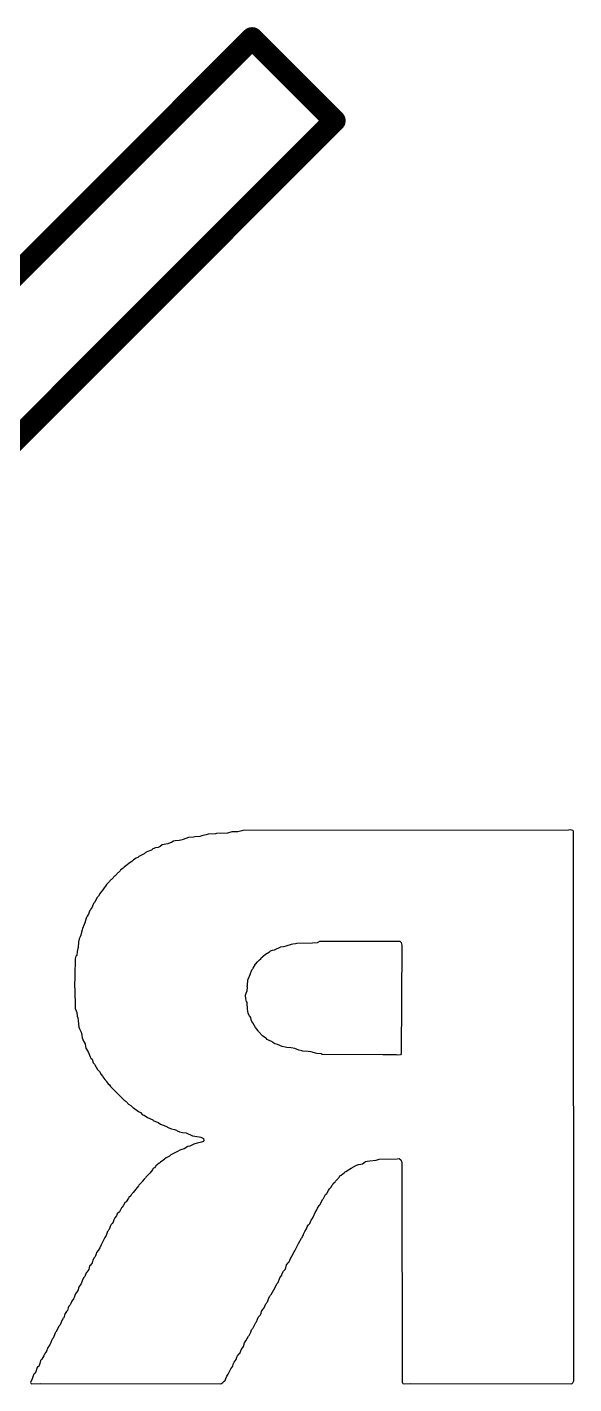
# Model space of a CAD drawing. Header units: millimetres. Extents: x 0 to 174, y 0 to 132.
# Drawn here: x 47.3 to 50.43, y 8.13 to 15.89 of the extents above; entities that cross this region are included whole.
import ezdxf

# ---------------------------------------------------------------- set-up
doc = ezdxf.new("R2010")
doc.units = ezdxf.units.MM
doc.layers.add('BottomOverlay', color=54, linetype='Continuous')

msp = doc.modelspace()

# ---------------------------------------------------------------- linework, layer by layer
at = {"layer": 'BottomOverlay'}
for p, q in [((46.1255, 13.3613), (48.589, 15.8247)), ((48.589, 15.8247), (49.0608, 15.353)), ((49.0608, 15.353), (45.9874, 12.2796)), ((48.2243, 11.2533), (48.195, 11.2407)), ((48.2535, 11.2554), (48.2243, 11.2533)), ((48.2619, 11.2575), (48.2535, 11.2554)), ((48.2891, 11.2596), (48.2619, 11.2575)), ((48.3069, 11.2648), (48.2891, 11.2596)), ((48.3268, 11.2679), (48.3069, 11.2648)), ((48.3372, 11.2721), (48.3268, 11.2679)), ((48.3791, 11.2742), (48.3372, 11.2721)), ((48.3853, 11.2763), (48.3791, 11.2742)), ((48.4481, 11.2784), (48.3853, 11.2763)), ((48.4721, 11.2857), (48.4481, 11.2784)), ((48.5067, 11.2847), (48.4721, 11.2857)), ((48.515, 11.2868), (48.5067, 11.2847)), ((48.5297, 11.291), (48.515, 11.2868)), ((48.5359, 11.293), (48.5297, 11.291)), ((50.3999, 11.2951), (48.5359, 11.293)), ((50.4082, 11.2972), (50.3999, 11.2951)), ((50.425, 11.293), (50.4082, 11.2972)), ((50.4281, 11.2899), (50.425, 11.293)), ((50.4302, 8.1457), (50.4281, 11.2899)), ((48.0025, 11.1759), (47.9826, 11.1686)), ((48.013, 11.1801), (48.0025, 11.1759)), ((48.0203, 11.1874), (48.013, 11.1801)), ((48.037, 11.1937), (48.0203, 11.1874)), ((48.0506, 11.1968), (48.037, 11.1937)), ((48.0621, 11.202), (48.0506, 11.1968)), ((48.0747, 11.2104), (48.0621, 11.202)), ((48.1071, 11.2177), (48.0747, 11.2104)), ((48.1291, 11.2272), (48.1071, 11.2177)), ((48.1395, 11.2313), (48.1291, 11.2272)), ((48.1479, 11.2334), (48.1395, 11.2313)), ((48.172, 11.2366), (48.1479, 11.2334)), ((48.1803, 11.2387), (48.172, 11.2366)), ((48.195, 11.2407), (48.1803, 11.2387)), ((47.8854, 11.1069), (47.8728, 11.0943)), ((47.9, 11.1152), (47.8854, 11.1069)), ((47.9105, 11.1257), (47.9, 11.1152)), ((47.9251, 11.1341), (47.9105, 11.1257)), ((47.9356, 11.1382), (47.9251, 11.1341)), ((47.9418, 11.1445), (47.9356, 11.1382)), ((47.9565, 11.1529), (47.9418, 11.1445)), ((47.9711, 11.1592), (47.9565, 11.1529)), ((47.9753, 11.1633), (47.9711, 11.1592)), ((47.9795, 11.1654), (47.9753, 11.1633)), ((47.9826, 11.1686), (47.9795, 11.1654)), ((47.7944, 11.0221), (47.7849, 11.0127)), ((47.7965, 11.0263), (47.7944, 11.0221)), ((47.8017, 11.0316), (47.7965, 11.0263)), ((47.8059, 11.0336), (47.8017, 11.0316)), ((47.8153, 11.0431), (47.8059, 11.0336)), ((47.8174, 11.0472), (47.8153, 11.0431)), ((47.8205, 11.0504), (47.8174, 11.0472)), ((47.8247, 11.0525), (47.8205, 11.0504)), ((47.8341, 11.0619), (47.8247, 11.0525)), ((47.8362, 11.0661), (47.8341, 11.0619)), ((47.8477, 11.0755), (47.8362, 11.0661)), ((47.8519, 11.0776), (47.8477, 11.0755)), ((47.8571, 11.0828), (47.8519, 11.0776)), ((47.8686, 11.0922), (47.8571, 11.0828)), ((47.8728, 11.0943), (47.8686, 11.0922)), ((47.74, 10.9615), (47.7201, 10.9353)), ((47.7504, 10.974), (47.74, 10.9636)), ((47.74, 10.9636), (47.74, 10.9615)), ((47.7567, 10.9845), (47.7504, 10.974)), ((47.7734, 11.0012), (47.7567, 10.9845)), ((47.7755, 11.0054), (47.7734, 11.0012)), ((47.7808, 11.0106), (47.7755, 11.0054)), ((47.7849, 11.0127), (47.7808, 11.0106)), ((47.6814, 10.8757), (47.6751, 10.8611)), ((47.6877, 10.882), (47.6814, 10.8757)), ((47.7023, 10.9092), (47.6877, 10.882)), ((47.7107, 10.9175), (47.7023, 10.9092)), ((47.7201, 10.9353), (47.7107, 10.9175)), ((47.6396, 10.792), (47.6354, 10.7774)), ((47.6458, 10.8025), (47.6396, 10.792)), ((47.6532, 10.814), (47.6458, 10.8025)), ((47.6563, 10.8255), (47.6532, 10.814)), ((47.6605, 10.836), (47.6563, 10.8255)), ((47.6647, 10.8401), (47.6605, 10.836)), ((47.6668, 10.8443), (47.6647, 10.8401)), ((47.6699, 10.8475), (47.6668, 10.8443)), ((47.6751, 10.8611), (47.6699, 10.8475)), ((47.6134, 10.7115), (47.6092, 10.6948)), ((47.6165, 10.7251), (47.6134, 10.7115)), ((47.6186, 10.7335), (47.6165, 10.7251)), ((47.6281, 10.7554), (47.6186, 10.7335)), ((47.6322, 10.7659), (47.6281, 10.7554)), ((47.6354, 10.7774), (47.6322, 10.7659)), ((47.5956, 10.6561), (47.5935, 10.6247)), ((47.5998, 10.6728), (47.5956, 10.6561)), ((47.605, 10.6843), (47.5998, 10.6728)), ((47.6092, 10.6948), (47.605, 10.6843)), ((48.7682, 10.6299), (48.7838, 10.633)), ((48.7838, 10.633), (48.8142, 10.6425)), ((48.8142, 10.6425), (48.8225, 10.6445)), ((48.8225, 10.6445), (48.8372, 10.6466)), ((48.8372, 10.6466), (48.8456, 10.6487)), ((48.8456, 10.6487), (48.9355, 10.6508)), ((48.9355, 10.6508), (48.9627, 10.6529)), ((48.9627, 10.6529), (48.9773, 10.6592)), ((48.9773, 10.6592), (49.4344, 10.6602)), ((49.4344, 10.6602), (49.4428, 10.6519)), ((49.4428, 10.6519), (49.4449, 10.6372)), ((49.4449, 10.6372), (49.4428, 10.0159)), ((47.5768, 10.5598), (47.5747, 10.4636)), ((47.581, 10.5745), (47.5768, 10.5598)), ((47.5852, 10.5787), (47.581, 10.5745)), ((47.5873, 10.6017), (47.5852, 10.5787)), ((47.5914, 10.6184), (47.5873, 10.6017)), ((47.5935, 10.6247), (47.5914, 10.6184)), ((48.6322, 10.5525), (48.6395, 10.5598)), ((48.6395, 10.5598), (48.6416, 10.564)), ((48.6416, 10.564), (48.6489, 10.5713)), ((48.6489, 10.5713), (48.6531, 10.5734)), ((48.6531, 10.5734), (48.6656, 10.586)), ((48.6656, 10.586), (48.6887, 10.5985)), ((48.6887, 10.5985), (48.6949, 10.6048)), ((48.6949, 10.6048), (48.7054, 10.609)), ((48.7054, 10.609), (48.7179, 10.6111)), ((48.7179, 10.6111), (48.7535, 10.6278)), ((48.7535, 10.6278), (48.7682, 10.6299)), ((48.5788, 10.4699), (48.5882, 10.496)), ((48.5882, 10.496), (48.5935, 10.5013)), ((48.5935, 10.5013), (48.5956, 10.5054)), ((48.5956, 10.5054), (48.6081, 10.5284)), ((48.6081, 10.5284), (48.6207, 10.541)), ((48.6207, 10.541), (48.6228, 10.5452)), ((48.6228, 10.5452), (48.628, 10.5504)), ((48.628, 10.5504), (48.6322, 10.5525)), ((47.5747, 10.4636), (47.5726, 10.3967)), ((48.56, 10.4029), (48.5621, 10.4092)), ((48.5621, 10.3967), (48.56, 10.4029)), ((48.5621, 10.4092), (48.5642, 10.4364)), ((48.5642, 10.4364), (48.5663, 10.4427)), ((48.5663, 10.4427), (48.5715, 10.4563)), ((48.5715, 10.4563), (48.5747, 10.4594)), ((48.5747, 10.4594), (48.5788, 10.4699)), ((47.5726, 10.3967), (47.5747, 10.3904)), ((47.5747, 10.3904), (47.5768, 10.2753)), ((48.5516, 10.3506), (48.5548, 10.3621)), ((48.5537, 10.3297), (48.5516, 10.3506)), ((48.5579, 10.3151), (48.5537, 10.3297)), ((48.5548, 10.3621), (48.56, 10.3757)), ((48.56, 10.3757), (48.5621, 10.3967)), ((47.5768, 10.2753), (47.5831, 10.2607)), ((47.5831, 10.2607), (47.5852, 10.2523)), ((47.5852, 10.2523), (47.5873, 10.2314)), ((48.56, 10.3088), (48.5579, 10.3151)), ((48.5621, 10.269), (48.56, 10.3088)), ((48.5642, 10.2607), (48.5621, 10.269)), ((48.5663, 10.246), (48.5642, 10.2607)), ((48.5747, 10.2335), (48.5663, 10.246)), ((47.5873, 10.2314), (47.5914, 10.2209)), ((47.5914, 10.2209), (47.5935, 10.2063)), ((47.5935, 10.2063), (47.5956, 10.1854)), ((47.5956, 10.1854), (47.5977, 10.1686)), ((47.5977, 10.1686), (47.6019, 10.1582)), ((48.5809, 10.223), (48.5747, 10.2335)), ((48.583, 10.2105), (48.5809, 10.223)), ((48.5872, 10.2), (48.583, 10.2105)), ((48.5935, 10.1937), (48.5872, 10.2)), ((48.6081, 10.1665), (48.5935, 10.1937)), ((48.6228, 10.1477), (48.6081, 10.1665)), ((47.6019, 10.1582), (47.6103, 10.1393)), ((47.6103, 10.1393), (47.6145, 10.1226)), ((47.6145, 10.1226), (47.6176, 10.1069)), ((47.6176, 10.1069), (47.6197, 10.0986)), ((47.6197, 10.0986), (47.6239, 10.0881)), ((48.6249, 10.1435), (48.6228, 10.1477)), ((48.651, 10.1174), (48.6249, 10.1435)), ((48.6656, 10.1069), (48.651, 10.1174)), ((48.6698, 10.1048), (48.6656, 10.1069)), ((48.6761, 10.0986), (48.6698, 10.1048)), ((48.6908, 10.0902), (48.6761, 10.0986)), ((48.7012, 10.086), (48.6908, 10.0902)), ((47.6239, 10.0881), (47.6333, 10.0724)), ((47.6333, 10.0724), (47.6364, 10.0567)), ((47.6364, 10.0567), (47.6385, 10.0483)), ((47.6385, 10.0483), (47.6511, 10.0274)), ((47.6511, 10.0274), (47.6615, 9.9981)), ((48.7075, 10.0797), (48.7012, 10.086)), ((48.719, 10.0724), (48.7075, 10.0797)), ((48.7347, 10.0693), (48.719, 10.0724)), ((48.7608, 10.0578), (48.7347, 10.0693)), ((48.7776, 10.0536), (48.7608, 10.0578)), ((48.788, 10.0515), (48.7776, 10.0536)), ((48.8131, 10.0494), (48.788, 10.0515)), ((48.833, 10.0463), (48.8131, 10.0494)), ((48.856, 10.0358), (48.833, 10.0463)), ((48.8727, 10.0337), (48.856, 10.0358)), ((48.879, 10.0316), (48.8727, 10.0337)), ((48.9104, 10.0295), (48.879, 10.0316)), ((48.925, 10.0274), (48.9104, 10.0295)), ((48.9334, 10.0253), (48.925, 10.0274)), ((48.9512, 10.0201), (48.9334, 10.0253)), ((48.9596, 10.018), (48.9512, 10.0201)), ((48.9836, 10.0149), (48.9596, 10.018)), ((48.9899, 10.0128), (48.9836, 10.0149)), ((49.3372, 10.0107), (48.9899, 10.0128)), ((49.4428, 10.0159), (49.4376, 10.0107)), ((47.6615, 9.9981), (47.6647, 9.995)), ((47.6647, 9.995), (47.6668, 9.9908)), ((47.6668, 9.9908), (47.673, 9.9845)), ((47.673, 9.9845), (47.6803, 9.9647)), ((47.6803, 9.9647), (47.6877, 9.9574)), ((47.6877, 9.9574), (47.6898, 9.9532)), ((47.6898, 9.9532), (47.7044, 9.926)), ((49.4146, 10.0107), (49.3372, 10.0107)), ((49.4229, 10.0086), (49.4146, 10.0107)), ((49.4376, 10.0107), (49.4229, 10.0086)), ((47.7044, 9.926), (47.7149, 9.9155)), ((47.7149, 9.9155), (47.7253, 9.8967)), ((47.7253, 9.8967), (47.7337, 9.8883)), ((47.7337, 9.8883), (47.7358, 9.8841)), ((47.7358, 9.8841), (47.7462, 9.8695)), ((47.7462, 9.8695), (47.7525, 9.8632)), ((47.7525, 9.8632), (47.7546, 9.859)), ((47.7546, 9.859), (47.7651, 9.8444)), ((47.7651, 9.8444), (47.7724, 9.8392)), ((47.7724, 9.8392), (47.7797, 9.8297)), ((47.7797, 9.8297), (47.7818, 9.8256)), ((47.7818, 9.8256), (47.8582, 9.7492)), ((47.8582, 9.7492), (47.8623, 9.7471)), ((47.8623, 9.7471), (47.8665, 9.7429)), ((47.8665, 9.7429), (47.8707, 9.7408)), ((47.8707, 9.7408), (47.8739, 9.7377)), ((47.8739, 9.7377), (47.8759, 9.7335)), ((47.8759, 9.7335), (47.8812, 9.7283)), ((47.8812, 9.7283), (47.8958, 9.7199)), ((47.8958, 9.7199), (47.9063, 9.7095)), ((47.9063, 9.7095), (47.9105, 9.7074)), ((47.9105, 9.7074), (47.9397, 9.6864)), ((47.9397, 9.6864), (47.9502, 9.6802)), ((47.9502, 9.6802), (47.9628, 9.6676)), ((47.9628, 9.6676), (47.9711, 9.6655)), ((47.9711, 9.6655), (47.991, 9.6519)), ((47.991, 9.6519), (48.0203, 9.6373)), ((48.0203, 9.6373), (48.0234, 9.6341)), ((48.0234, 9.6341), (48.0276, 9.6321)), ((48.0276, 9.6321), (48.0423, 9.6258)), ((48.0423, 9.6258), (48.0506, 9.6237)), ((48.0506, 9.6237), (48.0653, 9.6132)), ((48.0653, 9.6132), (48.0799, 9.607)), ((48.0799, 9.607), (48.0946, 9.6028)), ((48.0946, 9.6028), (48.1134, 9.5923)), ((48.1134, 9.5923), (48.128, 9.586)), ((48.128, 9.586), (48.1458, 9.5829)), ((48.1458, 9.5829), (48.1563, 9.5787)), ((48.1563, 9.5787), (48.1594, 9.5756)), ((48.1594, 9.5756), (48.174, 9.5693)), ((48.174, 9.5693), (48.1908, 9.5651)), ((48.1908, 9.5651), (48.2117, 9.563)), ((48.2117, 9.563), (48.2473, 9.5463)), ((48.2473, 9.5463), (48.286, 9.5411)), ((48.1866, 9.4689), (48.1761, 9.4647)), ((48.2012, 9.4731), (48.1866, 9.4689)), ((48.2222, 9.4856), (48.2012, 9.4731)), ((48.2326, 9.4877), (48.2222, 9.4856)), ((48.2556, 9.4982), (48.2326, 9.4877)), ((48.2755, 9.5055), (48.2556, 9.4982)), ((48.2996, 9.5107), (48.2755, 9.5055)), ((48.286, 9.5411), (48.2964, 9.539)), ((48.2964, 9.539), (48.3037, 9.5358)), ((48.3058, 9.5128), (48.2996, 9.5107)), ((48.3037, 9.5358), (48.3111, 9.5306)), ((48.31, 9.5149), (48.3058, 9.5128)), ((48.3132, 9.5201), (48.31, 9.5149)), ((48.3111, 9.5306), (48.3132, 9.5201)), ((48.0611, 9.3915), (48.0569, 9.3894)), ((48.0653, 9.3957), (48.0611, 9.3915)), ((48.0841, 9.4103), (48.0653, 9.3957)), ((48.0883, 9.4124), (48.0841, 9.4103)), ((48.0966, 9.4208), (48.0883, 9.4124)), ((48.1155, 9.4312), (48.0966, 9.4208)), ((48.1197, 9.4333), (48.1155, 9.4312)), ((48.1238, 9.4375), (48.1197, 9.4333)), ((48.1385, 9.4459), (48.1238, 9.4375)), ((48.1615, 9.4563), (48.1385, 9.4459)), ((48.1761, 9.4647), (48.1615, 9.4563)), ((49.22, 9.3873), (49.2388, 9.3999)), ((49.2388, 9.3999), (49.2472, 9.4019)), ((49.2472, 9.4019), (49.2618, 9.404)), ((49.2618, 9.404), (49.2985, 9.4072)), ((49.2985, 9.4072), (49.3152, 9.4134)), ((49.3152, 9.4134), (49.4198, 9.4155)), ((49.4198, 9.4155), (49.4313, 9.4166)), ((49.4313, 9.4166), (49.4407, 9.4093)), ((49.4407, 9.4093), (49.4449, 9.3946)), ((49.4449, 9.3946), (49.447, 8.1374)), ((48.0036, 9.334), (47.9805, 9.3109)), ((48.0182, 9.3528), (48.0036, 9.334)), ((48.0203, 9.357), (48.0182, 9.3528)), ((48.0255, 9.3622), (48.0203, 9.357)), ((48.0297, 9.3643), (48.0255, 9.3622)), ((48.037, 9.3716), (48.0297, 9.3643)), ((48.0391, 9.3758), (48.037, 9.3716)), ((48.0569, 9.3894), (48.0391, 9.3758)), ((49.083, 9.3068), (49.0893, 9.313)), ((49.0893, 9.313), (49.0914, 9.3172)), ((49.0914, 9.3172), (49.0945, 9.3204)), ((49.0945, 9.3204), (49.0987, 9.3225)), ((49.0987, 9.3225), (49.1175, 9.3371)), ((49.1175, 9.3371), (49.1217, 9.3413)), ((49.1217, 9.3413), (49.1259, 9.3434)), ((49.1259, 9.3434), (49.1405, 9.3517)), ((49.1405, 9.3517), (49.1552, 9.3622)), ((49.1552, 9.3622), (49.1865, 9.3789)), ((49.1865, 9.3789), (49.197, 9.3831)), ((49.197, 9.3831), (49.2116, 9.3852)), ((49.2116, 9.3852), (49.22, 9.3873)), ((47.9387, 9.2607), (47.9094, 9.2231)), ((47.9408, 9.2649), (47.9387, 9.2607)), ((47.9575, 9.2817), (47.9408, 9.2649)), ((47.9596, 9.2858), (47.9575, 9.2817)), ((47.9722, 9.2984), (47.9596, 9.2858)), ((47.9743, 9.3026), (47.9722, 9.2984)), ((47.9785, 9.3068), (47.9743, 9.3026)), ((47.9805, 9.3109), (47.9785, 9.3068)), ((49.0265, 9.2335), (49.0328, 9.244)), ((49.0328, 9.244), (49.0391, 9.2503)), ((49.0391, 9.2503), (49.0474, 9.2649)), ((49.0474, 9.2649), (49.0516, 9.2691)), ((49.0516, 9.2691), (49.0537, 9.2733)), ((49.0537, 9.2733), (49.0642, 9.2838)), ((49.0642, 9.2838), (49.0663, 9.2879)), ((49.0663, 9.2879), (49.0809, 9.3026)), ((49.0809, 9.3026), (49.083, 9.3068)), ((47.8592, 9.1603), (47.8508, 9.1457)), ((47.8613, 9.1645), (47.8592, 9.1603)), ((47.8644, 9.1676), (47.8613, 9.1645)), ((47.8686, 9.1697), (47.8644, 9.1676)), ((47.8822, 9.1896), (47.8686, 9.1697)), ((47.8843, 9.1938), (47.8822, 9.1896)), ((47.8948, 9.2043), (47.8843, 9.1938)), ((47.8969, 9.2084), (47.8948, 9.2043)), ((47.901, 9.2126), (47.8969, 9.2084)), ((47.9031, 9.2168), (47.901, 9.2126)), ((47.9094, 9.2231), (47.9031, 9.2168)), ((48.9784, 9.1541), (48.9836, 9.1676)), ((48.9836, 9.1676), (48.9941, 9.1844)), ((48.9941, 9.1844), (48.9972, 9.1875)), ((48.9972, 9.1875), (49.0098, 9.2105)), ((49.0098, 9.2105), (49.016, 9.2168)), ((49.016, 9.2168), (49.0181, 9.221)), ((49.0181, 9.221), (49.0265, 9.2335)), ((47.8132, 9.0892), (47.8038, 9.0777)), ((47.8174, 9.0997), (47.8132, 9.0892)), ((47.8299, 9.1122), (47.8174, 9.0997)), ((47.8425, 9.1352), (47.8299, 9.1122)), ((47.8446, 9.1394), (47.8425, 9.1352)), ((47.8508, 9.1457), (47.8446, 9.1394)), ((48.9324, 9.0725), (48.9407, 9.085)), ((48.9407, 9.085), (48.9491, 9.108)), ((48.9491, 9.108), (48.9596, 9.1227)), ((48.9596, 9.1227), (48.9637, 9.1331)), ((48.9637, 9.1331), (48.9721, 9.1478)), ((48.9721, 9.1478), (48.9784, 9.1541)), ((47.7651, 9.0034), (47.7609, 8.9992)), ((47.7672, 9.0076), (47.7651, 9.0034)), ((47.7713, 9.0118), (47.7672, 9.0076)), ((47.7776, 9.0285), (47.7713, 9.0118)), ((47.7818, 9.039), (47.7776, 9.0285)), ((47.7881, 9.0453), (47.7818, 9.039)), ((47.7933, 9.0526), (47.7881, 9.0453)), ((47.7985, 9.0662), (47.7933, 9.0526)), ((47.8038, 9.0777), (47.7985, 9.0662)), ((48.8905, 8.9992), (48.901, 9.0139)), ((48.901, 9.0139), (48.9041, 9.0254)), ((48.9041, 9.0254), (48.9125, 9.0379)), ((48.9125, 9.0379), (48.9198, 9.0453)), ((48.9198, 9.0453), (48.9271, 9.0651)), ((48.9271, 9.0651), (48.9324, 9.0725)), ((47.7358, 8.9428), (47.7253, 8.9239)), ((47.7462, 8.9658), (47.7358, 8.9428)), ((47.7536, 8.9773), (47.7462, 8.9658)), ((47.7578, 8.9877), (47.7536, 8.9773)), ((47.7609, 8.9992), (47.7578, 8.9877)), ((48.8424, 8.9072), (48.855, 8.9302)), ((48.855, 8.9302), (48.8717, 8.9616)), ((48.8717, 8.9616), (48.8759, 8.9658)), ((48.8759, 8.9658), (48.878, 8.97)), ((48.878, 8.97), (48.8822, 8.9804)), ((48.8822, 8.9804), (48.8843, 8.9888)), ((48.8843, 8.9888), (48.8905, 8.9992)), ((47.6845, 8.8497), (47.6772, 8.8361)), ((47.6887, 8.8518), (47.6845, 8.8497)), ((47.6929, 8.8601), (47.6887, 8.8518)), ((47.696, 8.8716), (47.6929, 8.8601)), ((47.6981, 8.88), (47.696, 8.8716)), ((47.7086, 8.8905), (47.6981, 8.88)), ((47.717, 8.9051), (47.7086, 8.8905)), ((47.7253, 8.9239), (47.717, 8.9051)), ((48.8079, 8.8455), (48.8163, 8.858)), ((48.8163, 8.858), (48.8288, 8.8831)), ((48.8288, 8.8831), (48.834, 8.8884)), ((48.834, 8.8884), (48.8361, 8.8926)), ((48.8361, 8.8926), (48.8424, 8.9072)), ((47.6542, 8.7817), (47.6437, 8.767)), ((47.6563, 8.7942), (47.6542, 8.7817)), ((47.6605, 8.8047), (47.6563, 8.7942)), ((47.6636, 8.8078), (47.6605, 8.8047)), ((47.673, 8.8193), (47.6636, 8.8078)), ((47.6772, 8.8361), (47.673, 8.8193)), ((48.7608, 8.7587), (48.7692, 8.7733)), ((48.7692, 8.7733), (48.7776, 8.7817)), ((48.7776, 8.7817), (48.7817, 8.7921)), ((48.7817, 8.7921), (48.7859, 8.8089)), ((48.7859, 8.8089), (48.7953, 8.8204)), ((48.7953, 8.8204), (48.8006, 8.8256)), ((48.8006, 8.8256), (48.8079, 8.8455)), ((47.6103, 8.7001), (47.5998, 8.6855)), ((47.6186, 8.7231), (47.6103, 8.7001)), ((47.627, 8.7357), (47.6186, 8.7231)), ((47.6322, 8.743), (47.627, 8.7357)), ((47.6396, 8.7629), (47.6322, 8.743)), ((47.6437, 8.767), (47.6396, 8.7629)), ((48.7127, 8.6666), (48.7315, 8.7022)), ((48.7315, 8.7022), (48.7378, 8.7085)), ((48.7378, 8.7085), (48.7472, 8.7346)), ((48.7472, 8.7346), (48.7587, 8.7503)), ((48.7587, 8.7503), (48.7608, 8.7587)), ((47.5663, 8.6143), (47.558, 8.6018)), ((47.5716, 8.6217), (47.5663, 8.6143)), ((47.5747, 8.6332), (47.5716, 8.6217)), ((47.5789, 8.6436), (47.5747, 8.6332)), ((47.5873, 8.6562), (47.5789, 8.6436)), ((47.5935, 8.6666), (47.5873, 8.6562)), ((47.5956, 8.675), (47.5935, 8.6666)), ((47.5998, 8.6855), (47.5956, 8.675)), ((48.6813, 8.6081), (48.6887, 8.6279)), ((48.6887, 8.6279), (48.6918, 8.6311)), ((48.6918, 8.6311), (48.6939, 8.6353)), ((48.6939, 8.6353), (48.6981, 8.6394)), ((48.6981, 8.6394), (48.7127, 8.6666)), ((47.5266, 8.5411), (47.5203, 8.5307)), ((47.5318, 8.5484), (47.5266, 8.5411)), ((47.5371, 8.562), (47.5318, 8.5484)), ((47.5412, 8.5725), (47.5371, 8.562)), ((47.5433, 8.5767), (47.5412, 8.5725)), ((47.5475, 8.5809), (47.5433, 8.5767)), ((47.5527, 8.5882), (47.5475, 8.5809)), ((47.558, 8.6018), (47.5527, 8.5882)), ((48.6416, 8.5327), (48.6437, 8.5411)), ((48.6437, 8.5411), (48.6479, 8.5516)), ((48.6479, 8.5516), (48.6583, 8.562)), ((48.6583, 8.562), (48.6625, 8.5725)), ((48.6625, 8.5725), (48.6677, 8.5861)), ((48.6677, 8.5861), (48.6709, 8.5892)), ((48.6709, 8.5892), (48.673, 8.5934)), ((48.673, 8.5934), (48.6772, 8.5976)), ((48.6772, 8.5976), (48.6813, 8.6081)), ((47.4848, 8.4595), (47.4827, 8.4553)), ((47.49, 8.4648), (47.4848, 8.4595)), ((47.4942, 8.4752), (47.49, 8.4648)), ((47.5015, 8.4951), (47.4942, 8.4752)), ((47.5057, 8.4993), (47.5015, 8.4951)), ((47.5078, 8.5035), (47.5057, 8.4993)), ((47.5109, 8.5066), (47.5078, 8.5035)), ((47.5161, 8.5202), (47.5109, 8.5066)), ((47.5203, 8.5307), (47.5161, 8.5202)), ((48.5956, 8.4491), (48.6018, 8.4637)), ((48.6018, 8.4637), (48.6102, 8.4784)), ((48.6102, 8.4784), (48.6144, 8.4825)), ((48.6144, 8.4825), (48.6207, 8.4972)), ((48.6207, 8.4972), (48.6259, 8.5108)), ((48.6259, 8.5108), (48.6374, 8.5223)), ((48.6374, 8.5223), (48.6416, 8.5327)), ((47.445, 8.3842), (47.4429, 8.38)), ((47.4502, 8.3895), (47.445, 8.3842)), ((47.4576, 8.4093), (47.4502, 8.3895)), ((47.4617, 8.4198), (47.4576, 8.4093)), ((47.4659, 8.424), (47.4617, 8.4198)), ((47.4827, 8.4553), (47.4659, 8.424)), ((48.5537, 8.3738), (48.5684, 8.401)), ((48.5684, 8.401), (48.5726, 8.4051)), ((48.5726, 8.4051), (48.5747, 8.4093)), ((48.5747, 8.4093), (48.5809, 8.424)), ((48.5809, 8.424), (48.5862, 8.4376)), ((48.5862, 8.4376), (48.5893, 8.4407)), ((48.5893, 8.4407), (48.5914, 8.4449)), ((48.5914, 8.4449), (48.5956, 8.4491)), ((47.4074, 8.3068), (47.4053, 8.3026)), ((47.4105, 8.31), (47.4074, 8.3068)), ((47.4199, 8.3361), (47.4105, 8.31)), ((47.4314, 8.3518), (47.4199, 8.3361)), ((47.4366, 8.3654), (47.4314, 8.3518)), ((47.4429, 8.38), (47.4366, 8.3654)), ((48.5182, 8.3026), (48.5255, 8.3225)), ((48.5255, 8.3225), (48.5391, 8.3424)), ((48.5391, 8.3424), (48.5464, 8.3623)), ((48.5464, 8.3623), (48.5537, 8.3738)), ((47.3645, 8.2263), (47.3613, 8.2252)), ((47.3697, 8.2336), (47.3645, 8.2263)), ((47.3739, 8.2441), (47.3697, 8.2336)), ((47.3781, 8.2608), (47.3739, 8.2441)), ((47.3864, 8.2692), (47.3781, 8.2608)), ((47.3969, 8.288), (47.3864, 8.2692)), ((47.4011, 8.2985), (47.3969, 8.288)), ((47.4053, 8.3026), (47.4011, 8.2985)), ((48.468, 8.2148), (48.4784, 8.2294)), ((48.4784, 8.2294), (48.4816, 8.2409)), ((48.4816, 8.2409), (48.4857, 8.2514)), ((48.4857, 8.2514), (48.4972, 8.2671)), ((48.4972, 8.2671), (48.5025, 8.2807)), ((48.5025, 8.2807), (48.5056, 8.288)), ((48.5056, 8.288), (48.515, 8.2995)), ((48.515, 8.2995), (48.5182, 8.3026)), ((47.331, 8.1572), (47.3216, 8.1353)), ((47.3341, 8.1688), (47.331, 8.1572)), ((47.3404, 8.1834), (47.3341, 8.1688)), ((47.3467, 8.1897), (47.3404, 8.1834)), ((47.3519, 8.197), (47.3467, 8.1897)), ((47.3551, 8.2106), (47.3519, 8.197)), ((47.3592, 8.2211), (47.3551, 8.2106)), ((47.3613, 8.2252), (47.3592, 8.2211)), ((48.4345, 8.1478), (48.4387, 8.1583)), ((48.4387, 8.1583), (48.4439, 8.1719)), ((48.4439, 8.1719), (48.4512, 8.1834)), ((48.4512, 8.1834), (48.468, 8.2148)), ((47.3216, 8.1353), (47.3237, 8.1311)), ((47.3237, 8.1311), (47.3268, 8.128)), ((47.3268, 8.128), (47.3791, 8.1301)), ((47.3791, 8.1301), (48.4094, 8.129)), ((48.4094, 8.129), (48.4209, 8.1363)), ((48.4209, 8.1363), (48.4251, 8.1405)), ((48.4251, 8.1405), (48.4293, 8.1426)), ((48.4293, 8.1426), (48.4345, 8.1478)), ((49.447, 8.1374), (49.4522, 8.1301)), ((49.4522, 8.1301), (49.4606, 8.128)), ((49.4606, 8.128), (49.4941, 8.1301)), ((49.4941, 8.1301), (50.4176, 8.129)), ((50.4176, 8.129), (50.425, 8.1342)), ((50.425, 8.1342), (50.4302, 8.1457))]:
    msp.add_line(p, q, dxfattribs=at)
at = {"layer": 'BottomOverlay', "const_width": 0.127}
for points in [[(46.1255, 13.3613), (48.589, 15.8247)], [(48.589, 15.8247), (49.0608, 15.353)], [(45.9874, 12.2796), (49.0608, 15.353)]]:
    msp.add_lwpolyline(points, dxfattribs=at)
at = {"layer": 'BottomOverlay', "const_width": 0.0635}
for points in [[(48.5572, 15.8247, 1), (48.6207, 15.8247, 1)], [(48.5572, 15.8247, 1), (48.6207, 15.8247, 1)], [(49.029, 15.353, 1), (49.0925, 15.353, 1)], [(49.029, 15.353, 1), (49.0925, 15.353, 1)]]:
    msp.add_lwpolyline(points, format="xyb", close=True, dxfattribs=at)

doc.saveas('drawing.dxf')
